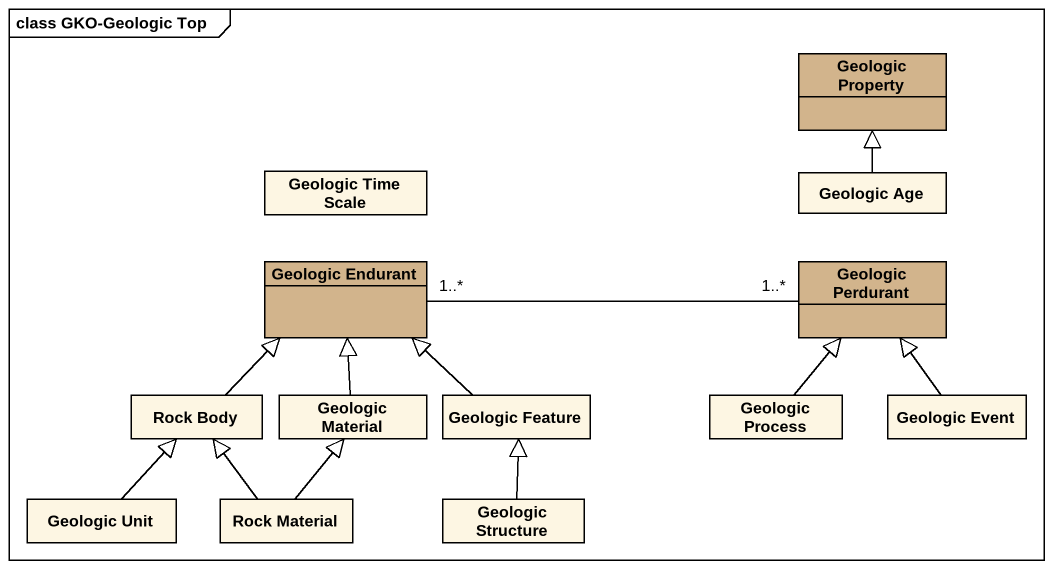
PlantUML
@startuml
mainframe class GKO-Geologic Top
hide circle
hide empty members
class "Geologic Property" as Geologic_Property #D2B48C
class "Geologic Time Scale" as Geologic_Time_Scale
class "Geologic Age" as Geologic_Age
class "Geologic Endurant" as Geologic_Endurant #D2B48C
class "Geologic Perdurant" as Geologic_Perdurant #D2B48C
class "Rock Body" as Rock_Body
class "Geologic Material" as Geologic_Material
class "Geologic Feature" as Geologic_Feature
class "Geologic Process" as Geologic_Process
class "Geologic Event" as Geologic_Event
class "Geologic Unit" as Geologic_Unit
class "Rock Material" as Rock_Material
class "Geologic Structure" as Geologic_Structure
Geologic_Age -up-|> Geologic_Property
Geologic_Endurant "1..*" -right- "1..*" Geologic_Perdurant
Rock_Body -up-|> Geologic_Endurant
Geologic_Material -up-|> Geologic_Endurant
Geologic_Feature -up-|> Geologic_Endurant
Geologic_Process -up-|> Geologic_Perdurant
Geologic_Event -up-|> Geologic_Perdurant
Geologic_Unit -up-|> Rock_Body
Rock_Material -up-|> Rock_Body
Rock_Material -up-|> Geologic_Material
Geologic_Structure -up-|> Geologic_Feature
@enduml
